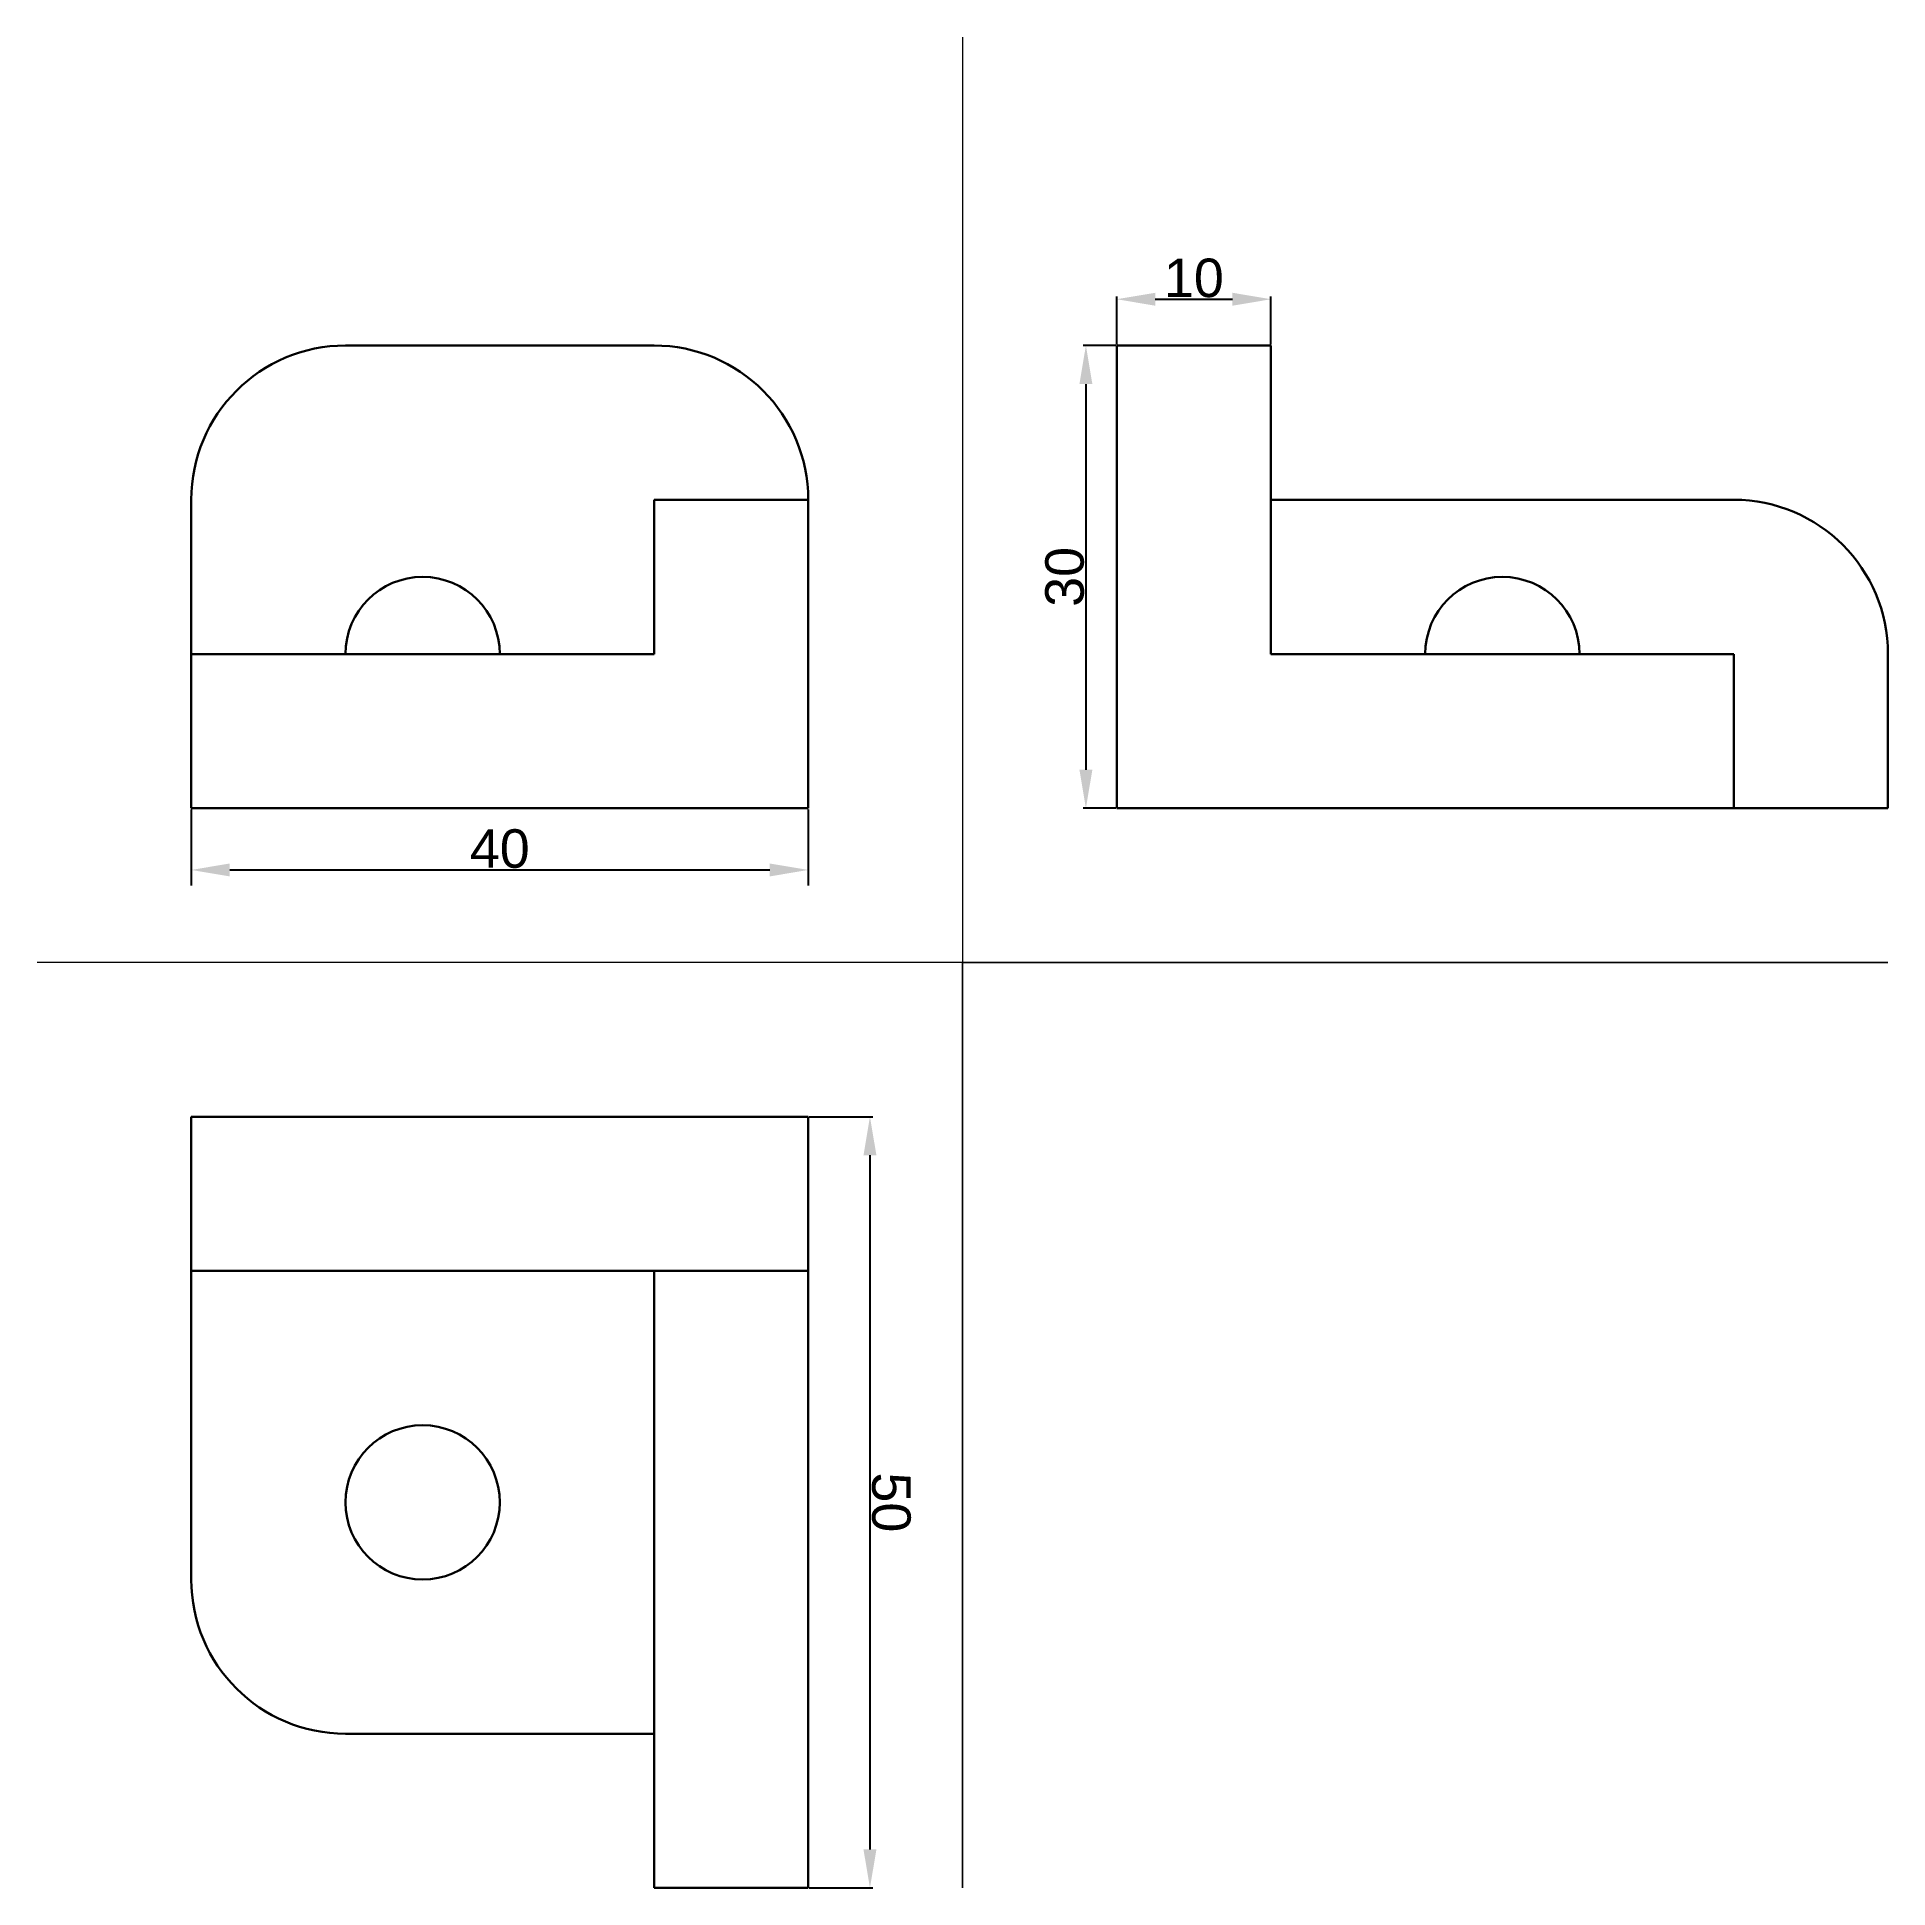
# Model space of a CAD drawing. Header units: inches. Extents: x 460 to 580, y 440 to 560.
import ezdxf

# ---------------------------------------------------------------- set-up
doc = ezdxf.new("R2010")
doc.units = ezdxf.units.IN
doc.header["$MEASUREMENT"] = 0
for name, color, linetype, lineweight in [('kote', 7, 'Continuous', 15), ('pomocne crte', 3, 'Continuous', 15), ('vidljivi bridovi', 7, 'Continuous', 30)]:
    doc.layers.add(name, color=color, linetype=linetype, lineweight=lineweight)
doc.styles.get("Standard").update_dxf_attribs({"font": 'ARIAL.TTF'})
doc.dimstyles.new('Annotative', dxfattribs={"dimscale": 0, "dimtxt": 0.18, "dimasz": 0.18, "dimexe": 0.18, "dimexo": 0.0625, "dimgap": 0.09, "dimtad": 0, "dimtih": 1, "dimtoh": 1, "dimdec": 4, "dimzin": 0, "dimdsep": 46, "dimtxsty": 'Standard', "dimcen": 0.09, "dimadec": 0, "dimazin": 0, "dimtfac": 1, "dimtdec": 4, "dimtofl": 0, "dimtmove": 0, "dimatfit": 3, "dimfxl": 1, "dimtolj": 1, "dimtzin": 0, "dimarcsym": 0})
doc.dimstyles.get("Standard").update_dxf_attribs({"dimtxt": 0.18, "dimasz": 0.18, "dimexe": 0.18, "dimexo": 0.0625, "dimgap": 0.09, "dimtad": 0, "dimtih": 1, "dimtoh": 1, "dimdec": 4, "dimzin": 0, "dimdsep": 46, "dimtxsty": 'Standard', "dimcen": 0.09, "dimadec": 0, "dimazin": 0, "dimtfac": 1, "dimtdec": 4, "dimtofl": 0, "dimtmove": 0, "dimatfit": 3, "dimfxl": 1, "dimtolj": 1, "dimtzin": 0, "dimarcsym": 0})

# ---------------------------------------------------------------- blocks, each defined once
blk = doc.blocks.new('*D1')
at = {"layer": 'Defpoints', "color": 0, "lineweight": 15, "transparency": 16777216}
for p in [(470, 510), (510, 510), (510, 506)]:
    blk.add_point(p, dxfattribs=at)
at = {"layer": 'kote', "color": 0, "lineweight": -2, "transparency": 16777216}
for p, q in [((470, 509.91), (470, 505)), ((510, 509.91), (510, 505)), ((472.5, 506), (507.5, 506))]:
    blk.add_line(p, q, dxfattribs=at)
at = {"layer": 'kote', "color": 0, "lineweight": 15, "transparency": 16777216}
for points in [[(472.5, 506.42), (472.5, 505.58), (470, 506)], [(507.5, 506.42), (507.5, 505.58), (510, 506)]]:
    blk.add_solid(points, dxfattribs=at)
at = {"layer": 'kote', "color": 0, "lineweight": 15, "transparency": 16777216, "insert": (490, 507.37), "char_height": 2.5, "attachment_point": 5}
blk.add_mtext('\\A1;40', dxfattribs=at)
blk = doc.blocks.new('*D2')
at = {"layer": 'Defpoints', "color": 0, "lineweight": 15, "transparency": 16777216}
for p in [(510, 490), (510, 440), (514, 440)]:
    blk.add_point(p, dxfattribs=at)
at = {"layer": 'kote', "color": 0, "lineweight": -2, "transparency": 16777216}
for p, q in [((510.06, 490), (514.18, 490)), ((514, 487.5), (514, 442.5)), ((510.06, 440), (514.18, 440))]:
    blk.add_line(p, q, dxfattribs=at)
at = {"layer": 'kote', "color": 0, "lineweight": 15, "transparency": 16777216}
for points in [[(513.58, 487.5), (514.42, 487.5), (514, 490)], [(513.58, 442.5), (514.42, 442.5), (514, 440)]]:
    blk.add_solid(points, dxfattribs=at)
at = {"layer": 'kote', "color": 0, "lineweight": 15, "transparency": 16777216, "insert": (515.37, 465), "char_height": 2.5, "attachment_point": 5, "rotation": 270}
blk.add_mtext('\\A1;50', dxfattribs=at)
blk = doc.blocks.new('*D3')
at = {"layer": 'Defpoints', "color": 0, "lineweight": 30, "transparency": 16777216}
for p in [(540, 543), (530, 540), (540, 540)]:
    blk.add_point(p, dxfattribs=at)
at = {"layer": 'kote', "color": 0, "lineweight": -2, "transparency": 16777216}
for p, q in [((530, 540.06), (530, 543.18)), ((532.5, 543), (537.5, 543)), ((540, 540.06), (540, 543.18))]:
    blk.add_line(p, q, dxfattribs=at)
at = {"layer": 'kote', "color": 0, "lineweight": 30, "transparency": 16777216}
for points in [[(532.5, 543.42), (532.5, 542.58), (530, 543)], [(537.5, 543.42), (537.5, 542.58), (540, 543)]]:
    blk.add_solid(points, dxfattribs=at)
at = {"layer": 'kote', "color": 0, "lineweight": 15, "transparency": 16777216, "insert": (535, 544.37), "char_height": 2.5, "attachment_point": 5}
blk.add_mtext('\\A1;10', dxfattribs=at)
blk = doc.blocks.new('*D4')
at = {"layer": 'Defpoints', "color": 0, "lineweight": 30, "transparency": 16777216}
for p in [(530, 540), (528, 510), (530, 510)]:
    blk.add_point(p, dxfattribs=at)
at = {"layer": 'kote', "color": 0, "lineweight": -2, "transparency": 16777216}
for p, q in [((529.94, 540), (527.82, 540)), ((528, 537.5), (528, 512.5)), ((529.94, 510), (527.82, 510))]:
    blk.add_line(p, q, dxfattribs=at)
at = {"layer": 'kote', "color": 0, "lineweight": 30, "transparency": 16777216}
for points in [[(527.58, 537.5), (528.42, 537.5), (528, 540)], [(527.58, 512.5), (528.42, 512.5), (528, 510)]]:
    blk.add_solid(points, dxfattribs=at)
at = {"layer": 'kote', "color": 0, "lineweight": 15, "transparency": 16777216, "insert": (526.63, 525), "char_height": 2.5, "attachment_point": 5, "rotation": 90}
blk.add_mtext('\\A1;30', dxfattribs=at)

msp = doc.modelspace()

# ---------------------------------------------------------------- linework, layer by layer
at = {"layer": 'pomocne crte'}
for p, q in [((520, 560), (520, 440)), ((580, 510), (530, 510)), ((580, 500), (460, 500)), ((520, 440), (520, 500)), ((520, 500), (580, 500))]:
    msp.add_line(p, q, dxfattribs=at)
at = {"layer": 'vidljivi bridovi', "linetype": 'Continuous', "lineweight": 30, "ltscale": 2}
msp.add_line((480, 540), (500, 540), dxfattribs=at)
at = {"layer": 'vidljivi bridovi', "lineweight": 30}
for p, q in [((530, 510), (530, 540)), ((530, 540), (540, 540)), ((540, 540), (540, 520)), ((470, 530), (470, 510)), ((510, 530), (500, 530)), ((500, 530), (500, 520)), ((510, 530), (510, 510)), ((540, 520), (540, 530)), ((540, 530), (570, 530)), ((500, 520), (470, 520)), ((470, 520), (485, 520)), ((540, 520), (570, 520)), ((540, 520), (555, 520)), ((570, 510), (570, 520)), ((580, 510), (580, 520)), ((510, 510), (470, 510)), ((530, 510), (580, 510)), ((510, 490), (470, 490)), ((470, 490), (470, 480)), ((510, 480), (510, 490)), ((510, 490), (510, 480)), ((470, 480), (510, 480)), ((470, 480), (470, 460)), ((500, 440), (500, 480)), ((500, 480), (500, 460)), ((500, 480), (500, 450)), ((510, 480), (510, 480)), ((510, 480), (510, 440)), ((500, 450), (480, 450)), ((510, 440), (500, 440))]:
    msp.add_line(p, q, dxfattribs=at)
at = {"layer": 'vidljivi bridovi', "linetype": 'Continuous', "lineweight": 30}
msp.add_line((470, 510), (470, 510), dxfattribs=at)
at = {"layer": 'vidljivi bridovi', "lineweight": 30}
msp.add_circle((485, 465), 5, dxfattribs=at)
for centre, radius, start, end in [((480, 530), 10, 90, 180), ((500, 530), 10, 0, 90), ((570, 520), 10, 0, 90), ((485, 520), 5, 0, 180), ((555, 520), 5, 0, 180), ((480, 460), 10, 180, 270)]:
    msp.add_arc(centre, radius, start, end, dxfattribs=at)

# ---------------------------------------------------------------- dimensions: what is measured, and where the dimension line sits
at = {"layer": 'kote', "lineweight": 15}
for base, p1, p2, dimstyle, override, picture, middle in [((540, 543), (530, 540), (540, 540), 'Annotative', {"dimtxt": 2.5, "dimasz": 2.5, "dimtad": 1, "dimjust": 0, "dimlunit": 5, "dimfrac": 0, "dimtolj": 1}, '*D3', (535, 544.36643)), ((510, 506), (470, 510), (510, 510), 'Standard', {"dimtxt": 2.5, "dimasz": 2.5, "dimexe": 1, "dimexo": 0.09, "dimtad": 1, "dimlunit": 5}, '*D1', (490, 507.36643))]:
    dim = msp.add_linear_dim(base=base, p1=p1, p2=p2, dimstyle=dimstyle, override=override, dxfattribs=at)
    dim.commit()
    dim.dimension.update_dxf_attribs({"geometry": picture, "text_midpoint": middle})
for base, p1, p2, override, picture, middle in [((528, 510), (530, 540), (530, 510), {"dimtxt": 2.5, "dimasz": 2.5, "dimtad": 2, "dimjust": 0, "dimtih": 0, "dimtoh": 1, "dimlunit": 5, "dimtxsty": 'Standard', "dimfrac": 0}, '*D4', (526.63271, 525)), ((514, 440), (510, 490), (510, 440), {"dimtxt": 2.5, "dimasz": 2.5, "dimtad": 2, "dimtih": 0, "dimlunit": 5}, '*D2', (515.36643, 465))]:
    dim = msp.add_linear_dim(base=base, p1=p1, p2=p2, angle=90, dimstyle='Annotative', override=override, dxfattribs=at)
    dim.commit()
    dim.dimension.update_dxf_attribs({"geometry": picture, "text_midpoint": middle})

doc.saveas('drawing.dxf')
